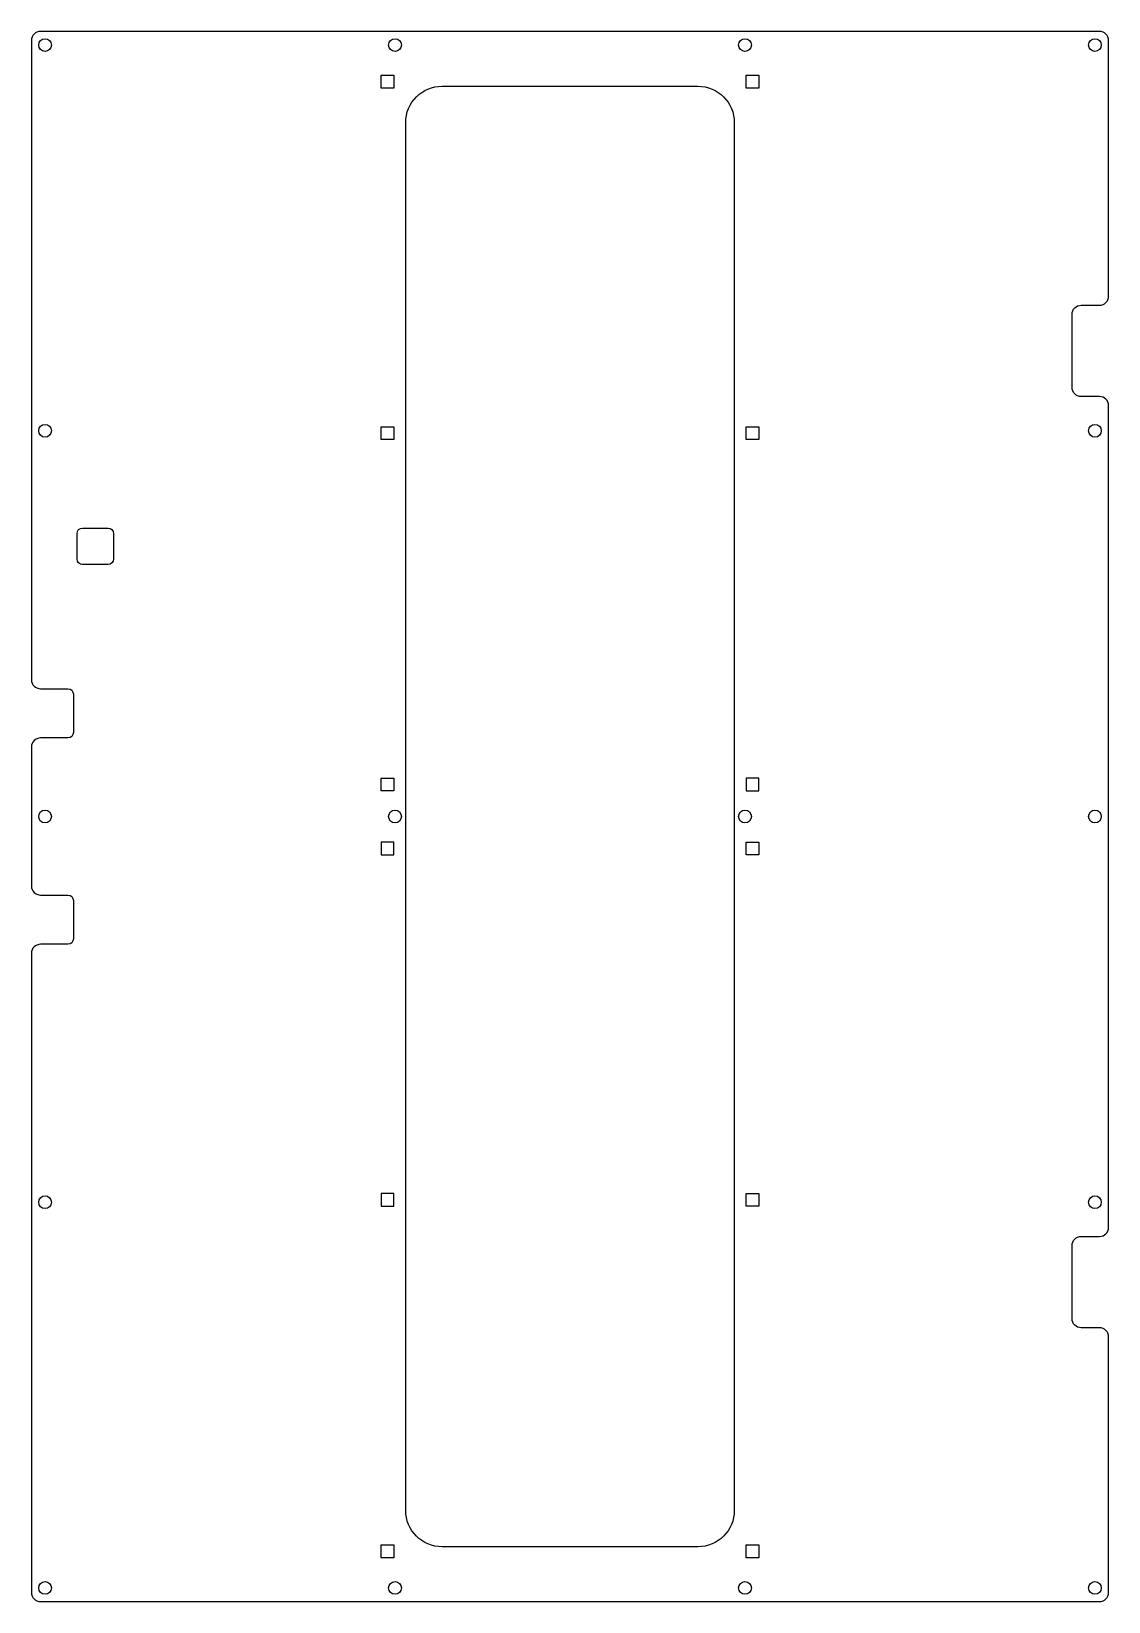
# Model space of a CAD drawing. Extents: x -295 to 295, y -430 to 430.
import ezdxf

# ---------------------------------------------------------------- set-up
doc = ezdxf.new("R2010")
doc.units = 0

msp = doc.modelspace()

# ---------------------------------------------------------------- linework, layer by layer
at = {"layer": '1'}
for points in [[(295, 425, 0.41421356), (290, 430), (-290, 430, 0.41421356), (-295, 425), (-295, 75, 0.41421356), (-290, 70), (-275, 70, -0.41421356), (-272, 67), (-272, 46, -0.41421356), (-275, 43), (-290, 43, 0.41421356), (-295, 38), (-295, -38, 0.41421356), (-290, -43), (-275, -43, -0.41421356), (-272, -46), (-272, -67, -0.41421356), (-275, -70), (-290, -70, 0.41421356), (-295, -75), (-295, -425, 0.41421356), (-290, -430), (290, -430, 0.41421356), (295, -425), (295, -285, 0.41421356), (290, -280), (280, -280, -0.41421356), (275, -275), (275, -235, -0.41421356), (280, -230), (290, -230, 0.41421356), (295, -225), (295, 225, 0.41421356), (290, 230), (280, 230, -0.41421356), (275, 235), (275, 275, -0.41421356), (280, 280), (290, 280, 0.41421356), (295, 285)], [(90, 380), (90, -380, -0.41421356), (70, -400), (-70, -400, -0.41421356), (-90, -380), (-90, 380, -0.41421356), (-70, 400), (70, 400, -0.41421356)], [(-250, 155), (-250, 141, -0.41421356), (-253, 138), (-267, 138, -0.41421356), (-270, 141), (-270, 155, -0.41421356), (-267, 158), (-253, 158, -0.41421356)]]:
    msp.add_lwpolyline(points, format="xyb", close=True, dxfattribs=at)
for points in [[(-96.5, 406), (-96.5, 399), (-103.5, 399), (-103.5, 406)], [(103.5, 406), (103.5, 399), (96.5, 399), (96.5, 406)], [(-96.5, 213.5), (-96.5, 206.5), (-103.5, 206.5), (-103.5, 213.5)], [(103.5, 213.5), (103.5, 206.5), (96.5, 206.5), (96.5, 213.5)], [(-96.5, 21), (-96.5, 14), (-103.5, 14), (-103.5, 21)], [(103.5, 21), (96.5, 21), (96.5, 14), (103.5, 14)], [(-96.5, -14), (-103.5, -14), (-103.5, -21), (-96.5, -21)], [(103.5, -14), (103.5, -21), (96.5, -21), (96.5, -14)], [(-96.5, -206.5), (-103.5, -206.5), (-103.5, -213.5), (-96.5, -213.5)], [(103.5, -206.5), (103.5, -213.5), (96.5, -213.5), (96.5, -206.5)], [(-96.5, -399), (-96.5, -406), (-103.5, -406), (-103.5, -399)], [(103.5, -399), (103.5, -406), (96.5, -406), (96.5, -399)]]:
    msp.add_lwpolyline(points, close=True, dxfattribs=at)
for centre in [(-287.5, 422.5), (-95.8334, 422.5), (95.8332, 422.5), (287.4998, 422.5), (-287.5, 211.25), (287.4998, 211.25), (-287.5, 0), (-95.8334, 0), (95.8332, 0), (287.4998, 0), (-287.5, -211.25), (287.4998, -211.25), (-287.5, -422.5), (-95.8334, -422.5), (95.8332, -422.5), (287.4998, -422.5)]:
    msp.add_circle(centre, 3.5, dxfattribs=at)

doc.saveas('drawing.dxf')
